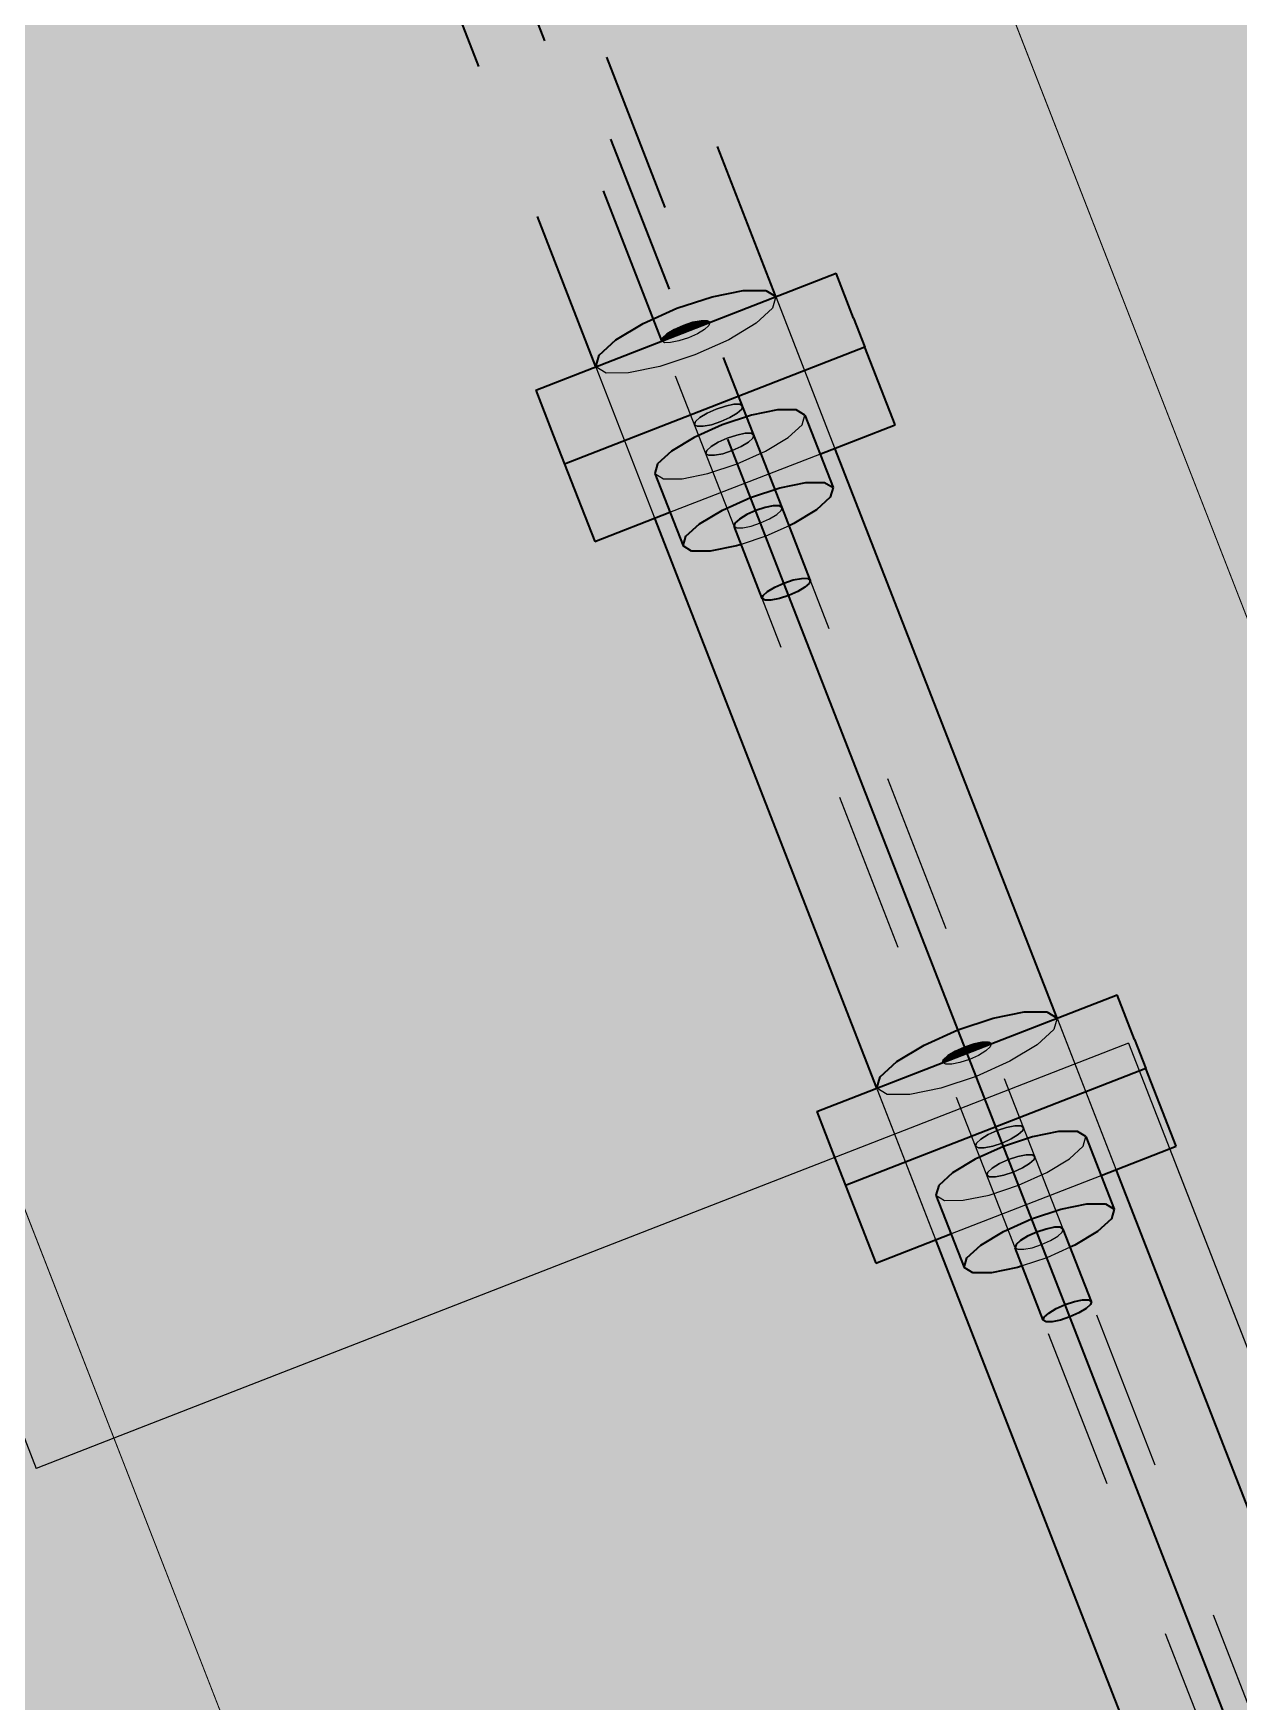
# Model space of a CAD drawing. Header units: metres. Extents: x 2688466 to 2688595, y 1221626 to 1221756.
# Drawn here: x 2688508.013 to 2688508.761, y 1221712.279 to 1221713.315 of the extents above; entities that cross this region are included whole.
import ezdxf

# ---------------------------------------------------------------- set-up
doc = ezdxf.new("R2010")
doc.units = ezdxf.units.M
doc.linetypes.add('AUSGEZOGEN', pattern=[0])
doc.linetypes.add('VERDECKT2_S2', pattern=[0.15, 0.1, -0.05])
for name, color, linetype, lineweight in [('Beton Ansicht', 7, 'AUSGEZOGEN', 35), ('Schnittbeschriftung', 7, 'AUSGEZOGEN', 50), ('Standard', 7, 'AUSGEZOGEN', 13)]:
    doc.layers.add(name, color=color, linetype=linetype, lineweight=lineweight)
pattern_1 = [(201.28, (2688527.21626, 1221729.27115), (-0.413869, -0.941926), [0.7275, -0.7275]), (291.28, (2688527.21626, 1221729.27115), (0.941926, -0.413869), [0.7275, -0.7275])]

msp = doc.modelspace()

# ---------------------------------------------------------------- hatches: boundary and pattern name
at = {"layer": 'Beton Ansicht', "linetype": 'AUSGEZOGEN', "lineweight": 13, "true_color": 0xffff1c, "transparency": 33554687}
for points in [[(2688508.5219, 1221713.1383), (2688508.5111, 1221713.1662), (2688508.3247, 1221713.0936), (2688508.3355, 1221713.0657)], [(2688508.3355, 1221713.0657), (2688508.3426, 1221713.0477), (2688508.5289, 1221713.1203), (2688508.5219, 1221713.1383)], [(2688508.3426, 1221713.0477), (2688508.3613, 1221712.9995), (2688508.4079, 1221713.0177), (2688508.3985, 1221713.0418), (2688508.4003, 1221713.0478), (2688508.4089, 1221713.0556), (2688508.423, 1221713.0641), (2688508.4404, 1221713.072), (2688508.4586, 1221713.078), (2688508.4748, 1221713.0813), (2688508.4864, 1221713.0813), (2688508.4917, 1221713.0781), (2688508.5011, 1221713.0539), (2688508.5477, 1221713.0721), (2688508.5289, 1221713.1203)]]:
    msp.add_hatch(color=2, dxfattribs=at).paths.add_polyline_path(points)
at = {"layer": 'Beton Ansicht', "linetype": 'AUSGEZOGEN', "lineweight": 13, "transparency": 33554687}
for points in [[(2688508.4108, 1221713.1312), (2688508.4063, 1221713.1285), (2688508.4073, 1221713.1258), (2688508.4122, 1221713.1277)], [(2688508.4164, 1221713.1337), (2688508.4108, 1221713.1312), (2688508.4122, 1221713.1277), (2688508.4179, 1221713.1299)], [(2688508.4222, 1221713.1357), (2688508.4164, 1221713.1337), (2688508.4179, 1221713.1299), (2688508.4236, 1221713.1321)], [(2688508.4274, 1221713.1367), (2688508.4222, 1221713.1357), (2688508.4236, 1221713.1321), (2688508.4284, 1221713.134)], [(2688508.4311, 1221713.1367), (2688508.4274, 1221713.1367), (2688508.4284, 1221713.134), (2688508.4317, 1221713.1353)], [(2688508.4328, 1221713.1357), (2688508.4311, 1221713.1367), (2688508.4317, 1221713.1353)], [(2688508.4035, 1221713.126), (2688508.403, 1221713.1241), (2688508.4041, 1221713.1245)], [(2688508.4063, 1221713.1285), (2688508.4035, 1221713.126), (2688508.4041, 1221713.1245), (2688508.4073, 1221713.1258)], [(2688508.4762, 1221713.033), (2688508.4923, 1221713.0363), (2688508.4748, 1221713.0813), (2688508.4586, 1221713.078)], [(2688508.4923, 1221713.0363), (2688508.5039, 1221713.0363), (2688508.4864, 1221713.0813), (2688508.4748, 1221713.0813)], [(2688508.5039, 1221713.0363), (2688508.5093, 1221713.0331), (2688508.4917, 1221713.0781), (2688508.4864, 1221713.0813)], [(2688508.4405, 1221713.0191), (2688508.458, 1221713.027), (2688508.4404, 1221713.072), (2688508.423, 1221713.0641)], [(2688508.458, 1221713.027), (2688508.4762, 1221713.033), (2688508.4586, 1221713.078), (2688508.4404, 1221713.072)], [(2688508.4264, 1221713.0106), (2688508.4405, 1221713.0191), (2688508.423, 1221713.0641), (2688508.4089, 1221713.0556)], [(2688508.4161, 1221712.9968), (2688508.4178, 1221713.0028), (2688508.4003, 1221713.0478), (2688508.3985, 1221713.0418)], [(2688508.4178, 1221713.0028), (2688508.4264, 1221713.0106), (2688508.4089, 1221713.0556), (2688508.4003, 1221713.0478)], [(2688508.4848, 1221713.0107), (2688508.4989, 1221713.0192), (2688508.5075, 1221713.0271), (2688508.5093, 1221713.0331), (2688508.5039, 1221713.0363), (2688508.4923, 1221713.0363), (2688508.4762, 1221713.033), (2688508.458, 1221713.027), (2688508.4405, 1221713.0191), (2688508.4264, 1221713.0106), (2688508.4178, 1221713.0028), (2688508.4161, 1221712.9968), (2688508.4214, 1221712.9935), (2688508.433, 1221712.9936), (2688508.4492, 1221712.9968), (2688508.4522, 1221712.9978), (2688508.4478, 1221713.0091), (2688508.4483, 1221713.011), (2688508.4511, 1221713.0135), (2688508.4556, 1221713.0163), (2688508.4612, 1221713.0188), (2688508.467, 1221713.0207), (2688508.4721, 1221713.0217), (2688508.4759, 1221713.0218), (2688508.4776, 1221713.0207), (2688508.482, 1221713.0094)], [(2688508.4686, 1221712.9685), (2688508.4731, 1221712.9713), (2688508.4556, 1221713.0163), (2688508.4511, 1221713.0135)], [(2688508.4731, 1221712.9713), (2688508.4787, 1221712.9738), (2688508.4612, 1221713.0188), (2688508.4556, 1221713.0163)], [(2688508.4787, 1221712.9738), (2688508.4845, 1221712.9757), (2688508.467, 1221713.0207), (2688508.4612, 1221713.0188)], [(2688508.4845, 1221712.9757), (2688508.4897, 1221712.9767), (2688508.4721, 1221713.0217), (2688508.467, 1221713.0207)], [(2688508.4897, 1221712.9767), (2688508.4934, 1221712.9768), (2688508.4759, 1221713.0218), (2688508.4721, 1221713.0217)], [(2688508.4934, 1221712.9768), (2688508.4951, 1221712.9757), (2688508.4776, 1221713.0207), (2688508.4759, 1221713.0218)], [(2688508.4653, 1221712.9641), (2688508.4658, 1221712.966), (2688508.4483, 1221713.011), (2688508.4478, 1221713.0091)], [(2688508.4658, 1221712.966), (2688508.4686, 1221712.9685), (2688508.4511, 1221713.0135), (2688508.4483, 1221713.011)], [(2688508.4918, 1221712.9713), (2688508.4945, 1221712.9738), (2688508.4951, 1221712.9757), (2688508.4934, 1221712.9768), (2688508.4897, 1221712.9767), (2688508.4845, 1221712.9757), (2688508.4787, 1221712.9738), (2688508.4731, 1221712.9713), (2688508.4686, 1221712.9685), (2688508.4658, 1221712.966), (2688508.4653, 1221712.9641), (2688508.467, 1221712.9631), (2688508.4707, 1221712.9631), (2688508.4759, 1221712.9641), (2688508.4817, 1221712.9661), (2688508.4873, 1221712.9686)], [(2688508.5909, 1221712.6857), (2688508.5853, 1221712.6832), (2688508.5866, 1221712.6797), (2688508.5924, 1221712.6819)], [(2688508.5967, 1221712.6877), (2688508.5909, 1221712.6857), (2688508.5924, 1221712.6819), (2688508.5981, 1221712.6841)], [(2688508.6018, 1221712.6887), (2688508.5967, 1221712.6877), (2688508.5981, 1221712.6841), (2688508.6029, 1221712.686)], [(2688508.6056, 1221712.6887), (2688508.6018, 1221712.6887), (2688508.6029, 1221712.686), (2688508.6061, 1221712.6873)], [(2688508.6073, 1221712.6877), (2688508.6056, 1221712.6887), (2688508.6061, 1221712.6873)], [(2688508.578, 1221712.678), (2688508.5774, 1221712.6761), (2688508.5786, 1221712.6765)], [(2688508.5807, 1221712.6805), (2688508.578, 1221712.678), (2688508.5786, 1221712.6765), (2688508.5818, 1221712.6778)], [(2688508.5853, 1221712.6832), (2688508.5807, 1221712.6805), (2688508.5818, 1221712.6778), (2688508.5866, 1221712.6797)], [(2688508.6506, 1221712.585), (2688508.6668, 1221712.5883), (2688508.6492, 1221712.6333), (2688508.6331, 1221712.63)], [(2688508.6668, 1221712.5883), (2688508.6784, 1221712.5883), (2688508.6609, 1221712.6333), (2688508.6492, 1221712.6333)], [(2688508.6784, 1221712.5883), (2688508.6837, 1221712.5851), (2688508.6662, 1221712.6301), (2688508.6609, 1221712.6333)], [(2688508.615, 1221712.5711), (2688508.6324, 1221712.579), (2688508.6149, 1221712.624), (2688508.5974, 1221712.6161)], [(2688508.6324, 1221712.579), (2688508.6506, 1221712.585), (2688508.6331, 1221712.63), (2688508.6149, 1221712.624)], [(2688508.6009, 1221712.5626), (2688508.615, 1221712.5711), (2688508.5974, 1221712.6161), (2688508.5833, 1221712.6076)], [(2688508.5923, 1221712.5548), (2688508.6009, 1221712.5626), (2688508.5833, 1221712.6076), (2688508.5748, 1221712.5998)], [(2688508.5905, 1221712.5488), (2688508.5923, 1221712.5548), (2688508.5748, 1221712.5998), (2688508.573, 1221712.5938)], [(2688508.6593, 1221712.5627), (2688508.6734, 1221712.5712), (2688508.682, 1221712.5791), (2688508.6837, 1221712.5851), (2688508.6784, 1221712.5883), (2688508.6668, 1221712.5883), (2688508.6506, 1221712.585), (2688508.6324, 1221712.579), (2688508.615, 1221712.5711), (2688508.6009, 1221712.5626), (2688508.5923, 1221712.5548), (2688508.5905, 1221712.5488), (2688508.5959, 1221712.5455), (2688508.6075, 1221712.5456), (2688508.6236, 1221712.5488), (2688508.6266, 1221712.5498), (2688508.6222, 1221712.5611), (2688508.6228, 1221712.563), (2688508.6255, 1221712.5655), (2688508.63, 1221712.5683), (2688508.6356, 1221712.5708), (2688508.6414, 1221712.5727), (2688508.6466, 1221712.5738), (2688508.6503, 1221712.5738), (2688508.652, 1221712.5727), (2688508.6564, 1221712.5614)], [(2688508.6532, 1221712.5258), (2688508.659, 1221712.5277), (2688508.6414, 1221712.5727), (2688508.6356, 1221712.5708)], [(2688508.659, 1221712.5277), (2688508.6641, 1221712.5288), (2688508.6466, 1221712.5738), (2688508.6414, 1221712.5727)], [(2688508.6641, 1221712.5288), (2688508.6679, 1221712.5288), (2688508.6503, 1221712.5738), (2688508.6466, 1221712.5738)], [(2688508.6679, 1221712.5288), (2688508.6696, 1221712.5277), (2688508.652, 1221712.5727), (2688508.6503, 1221712.5738)], [(2688508.6397, 1221712.5161), (2688508.6403, 1221712.518), (2688508.6228, 1221712.563), (2688508.6222, 1221712.5611)], [(2688508.6403, 1221712.518), (2688508.6431, 1221712.5205), (2688508.6255, 1221712.5655), (2688508.6228, 1221712.563)], [(2688508.6431, 1221712.5205), (2688508.6476, 1221712.5233), (2688508.63, 1221712.5683), (2688508.6255, 1221712.5655)], [(2688508.6476, 1221712.5233), (2688508.6532, 1221712.5258), (2688508.6356, 1221712.5708), (2688508.63, 1221712.5683)], [(2688508.6663, 1221712.5233), (2688508.669, 1221712.5258), (2688508.6696, 1221712.5277), (2688508.6679, 1221712.5288), (2688508.6641, 1221712.5288), (2688508.659, 1221712.5277), (2688508.6532, 1221712.5258), (2688508.6476, 1221712.5233), (2688508.6431, 1221712.5205), (2688508.6403, 1221712.518), (2688508.6397, 1221712.5161), (2688508.6415, 1221712.5151), (2688508.6452, 1221712.5151), (2688508.6503, 1221712.5161), (2688508.6562, 1221712.5181), (2688508.6618, 1221712.5206)]]:
    msp.add_hatch(color=5, dxfattribs=at).paths.add_polyline_path(points)
at = {"layer": 'Beton Ansicht', "linetype": 'AUSGEZOGEN', "lineweight": 13, "true_color": 0x00f5f5, "transparency": 33554687}
for points in [[(2688508.6964, 1221712.6903), (2688508.6855, 1221712.7182), (2688508.4992, 1221712.6456), (2688508.51, 1221712.6178)], [(2688508.51, 1221712.6178), (2688508.517, 1221712.5998), (2688508.7034, 1221712.6723), (2688508.6964, 1221712.6903)], [(2688508.517, 1221712.5998), (2688508.5358, 1221712.5515), (2688508.5824, 1221712.5697), (2688508.573, 1221712.5938), (2688508.5748, 1221712.5998), (2688508.5833, 1221712.6076), (2688508.5974, 1221712.6161), (2688508.6149, 1221712.624), (2688508.6331, 1221712.63), (2688508.6492, 1221712.6333), (2688508.6609, 1221712.6333), (2688508.6662, 1221712.6301), (2688508.6756, 1221712.606), (2688508.7222, 1221712.6241), (2688508.7034, 1221712.6723)]]:
    msp.add_hatch(color=4, dxfattribs=at).paths.add_polyline_path(points)
at = {"layer": 'Standard', "linetype": 'AUSGEZOGEN', "lineweight": 13, "transparency": 33554559}
h = msp.add_hatch(color=7, dxfattribs=at)
h.set_gradient(color1=(140, 255, 140), color2=(140, 255, 140), one_color=1)
h.paths.add_polyline_path([(2688510.1008, 1221713.7961), (2688509.5044, 1221713.5639), (2688508.5077, 1221713.6159), (2688509.0473, 1221712.2303), (2688510.3611, 1221712.7419), (2688510.6266, 1221713.9525), (2688510.1172, 1221713.7541)], flags=0)
h = msp.add_hatch(color=7, dxfattribs=at)
h.set_gradient(color1=(140, 255, 140), color2=(140, 255, 140), one_color=1)
h.paths.add_polyline_path([(2688507.7199, 1221713.3233), (2688508.2643, 1221711.9254), (2688509.0473, 1221712.2303), (2688508.5127, 1221713.603), (2688508.4469, 1221713.6064)], flags=0)
at = {"layer": 'Standard', "linetype": 'AUSGEZOGEN', "lineweight": 25, "transparency": 33554687}
h = msp.add_hatch(dxfattribs=at)
h.set_pattern_fill('MUSTER', scale=0.7275, angle=201.28, style=0, pattern_type=2)
h.set_pattern_definition(pattern_1)
h.paths.add_polyline_path([(2688507.7199, 1221713.3233), (2688508.2643, 1221711.9254), (2688509.0473, 1221712.2303), (2688508.5127, 1221713.603), (2688508.4469, 1221713.6064)], flags=0)
h = msp.add_hatch(dxfattribs=at)
h.set_pattern_fill('MUSTER', scale=0.7275, angle=201.28, style=0, pattern_type=2)
h.set_pattern_definition(pattern_1)
h.paths.add_polyline_path([(2688496.6224, 1221708.9726), (2688496.8051, 1221708.5036), (2688501.5164, 1221710.3382), (2688502.4685, 1221709.6683), (2688508.2642, 1221711.9256), (2688507.7296, 1221713.2983), (2688497.1177, 1221709.1655)], flags=0)
at = {"layer": 'Standard', "linetype": 'AUSGEZOGEN', "lineweight": 13, "transparency": 33554559}
h = msp.add_hatch(color=7, dxfattribs=at)
h.set_gradient(color1=(140, 255, 140), color2=(140, 255, 140), one_color=1)
h.paths.add_polyline_path([(2688501.5163, 1221710.3383), (2688502.4685, 1221709.6683), (2688508.2643, 1221711.9254), (2688507.9124, 1221712.8291)], flags=0)

# ---------------------------------------------------------------- linework, layer by layer
at = {"layer": 'Beton Ansicht', "linetype": 'VERDECKT2_S2', "lineweight": 35, "transparency": 33554687}
for p, q in [((2688508.4738, 1221713.1517), (2688504.9684, 1221722.1524)), ((2688508.4802, 1221712.9699), (2688504.9069, 1221722.1451)), ((2688508.4776, 1221713.0207), (2688504.9274, 1221722.1364)), ((2688508.403, 1221713.1241), (2688504.8976, 1221722.1248)), ((2688508.362, 1221713.1081), (2688504.8566, 1221722.1089)), ((2688508.362, 1221713.1081), (2688505.7321, 1221719.8607)), ((2688508.362, 1221713.1081), (2688505.9066, 1221719.4127))]:
    msp.add_line(p, q, dxfattribs=at)
at = {"layer": 'Beton Ansicht', "linetype": 'AUSGEZOGEN', "lineweight": 35, "transparency": 33554687}
for p, q in [((2688508.3247, 1221713.0936), (2688508.5111, 1221713.1662)), ((2688508.5219, 1221713.1383), (2688508.5111, 1221713.1662)), ((2688508.4123, 1221713.1444), (2688508.4341, 1221713.1516)), ((2688508.4341, 1221713.1516), (2688508.4534, 1221713.1555)), ((2688508.4534, 1221713.1555), (2688508.4674, 1221713.1555)), ((2688508.4674, 1221713.1555), (2688508.4738, 1221713.1517)), ((2688508.3913, 1221713.1349), (2688508.4123, 1221713.1444)), ((2688508.3744, 1221713.1247), (2688508.3913, 1221713.1349)), ((2688508.4063, 1221713.1285), (2688508.4108, 1221713.1312)), ((2688508.4108, 1221713.1312), (2688508.4164, 1221713.1337)), ((2688508.4164, 1221713.1337), (2688508.4222, 1221713.1357)), ((2688508.4222, 1221713.1357), (2688508.4274, 1221713.1367)), ((2688508.4274, 1221713.1367), (2688508.4311, 1221713.1367)), ((2688508.4311, 1221713.1367), (2688508.4328, 1221713.1357)), ((2688508.5219, 1221713.1383), (2688508.5289, 1221713.1203)), ((2688508.5289, 1221713.1203), (2688508.3426, 1221713.0477)), ((2688508.3641, 1221713.1153), (2688508.3744, 1221713.1247)), ((2688508.403, 1221713.1241), (2688508.4035, 1221713.126)), ((2688508.4035, 1221713.126), (2688508.4063, 1221713.1285)), ((2688508.5477, 1221713.0721), (2688508.5289, 1221713.1203)), ((2688508.362, 1221713.1081), (2688508.3641, 1221713.1153)), ((2688508.3247, 1221713.0936), (2688508.3355, 1221713.0657)), ((2688508.4748, 1221713.0813), (2688508.4586, 1221713.078)), ((2688508.4864, 1221713.0813), (2688508.4748, 1221713.0813)), ((2688508.4917, 1221713.0781), (2688508.4864, 1221713.0813)), ((2688508.4404, 1221713.072), (2688508.423, 1221713.0641)), ((2688508.4586, 1221713.078), (2688508.4404, 1221713.072)), ((2688508.4917, 1221713.0781), (2688508.5093, 1221713.0331)), ((2688508.5011, 1221713.0539), (2688508.5477, 1221713.0721)), ((2688508.3355, 1221713.0657), (2688508.3426, 1221713.0477)), ((2688508.423, 1221713.0641), (2688508.4089, 1221713.0556)), ((2688508.3426, 1221713.0477), (2688508.3613, 1221712.9995)), ((2688508.4003, 1221713.0478), (2688508.3985, 1221713.0418)), ((2688508.4089, 1221713.0556), (2688508.4003, 1221713.0478)), ((2688508.6483, 1221712.7037), (2688508.5104, 1221713.0576)), ((2688508.3985, 1221713.0418), (2688508.4161, 1221712.9968)), ((2688508.4405, 1221713.0191), (2688508.458, 1221713.027)), ((2688508.458, 1221713.027), (2688508.4762, 1221713.033)), ((2688508.4762, 1221713.033), (2688508.4923, 1221713.0363)), ((2688508.4923, 1221713.0363), (2688508.5039, 1221713.0363)), ((2688508.5075, 1221713.0271), (2688508.4989, 1221713.0192)), ((2688508.5039, 1221713.0363), (2688508.5093, 1221713.0331)), ((2688508.5093, 1221713.0331), (2688508.5075, 1221713.0271)), ((2688508.3613, 1221712.9995), (2688508.4079, 1221713.0177)), ((2688508.4264, 1221713.0106), (2688508.4405, 1221713.0191)), ((2688508.4556, 1221713.0163), (2688508.4511, 1221713.0135)), ((2688508.4612, 1221713.0188), (2688508.4556, 1221713.0163)), ((2688508.467, 1221713.0207), (2688508.4612, 1221713.0188)), ((2688508.4721, 1221713.0217), (2688508.467, 1221713.0207)), ((2688508.4759, 1221713.0218), (2688508.4721, 1221713.0217)), ((2688508.4776, 1221713.0207), (2688508.4759, 1221713.0218)), ((2688508.4951, 1221712.9757), (2688508.4776, 1221713.0207)), ((2688508.4989, 1221713.0192), (2688508.4848, 1221713.0107)), ((2688508.5364, 1221712.6601), (2688508.3986, 1221713.014)), ((2688508.5364, 1221712.6601), (2688508.3986, 1221713.014)), ((2688508.4178, 1221713.0028), (2688508.4264, 1221713.0106)), ((2688508.4483, 1221713.011), (2688508.4478, 1221713.0091)), ((2688508.4653, 1221712.9641), (2688508.4478, 1221713.0091)), ((2688508.4511, 1221713.0135), (2688508.4483, 1221713.011)), ((2688508.4848, 1221713.0107), (2688508.482, 1221713.0094)), ((2688508.4161, 1221712.9968), (2688508.4178, 1221713.0028)), ((2688508.4214, 1221712.9935), (2688508.4161, 1221712.9968)), ((2688508.4492, 1221712.9968), (2688508.433, 1221712.9936)), ((2688508.4522, 1221712.9978), (2688508.4492, 1221712.9968)), ((2688508.433, 1221712.9936), (2688508.4214, 1221712.9935)), ((2688508.4787, 1221712.9738), (2688508.4845, 1221712.9757)), ((2688508.4845, 1221712.9757), (2688508.4897, 1221712.9767)), ((2688508.4897, 1221712.9767), (2688508.4934, 1221712.9768)), ((2688508.4934, 1221712.9768), (2688508.4951, 1221712.9757)), ((2688508.4951, 1221712.9757), (2688508.4945, 1221712.9738)), ((2688508.4653, 1221712.9641), (2688508.4658, 1221712.966)), ((2688508.4658, 1221712.966), (2688508.4686, 1221712.9685)), ((2688508.4686, 1221712.9685), (2688508.4731, 1221712.9713)), ((2688508.4731, 1221712.9713), (2688508.4787, 1221712.9738)), ((2688508.4817, 1221712.9661), (2688508.4759, 1221712.9641)), ((2688508.6555, 1221712.5199), (2688508.4802, 1221712.9699)), ((2688508.4873, 1221712.9686), (2688508.4817, 1221712.9661)), ((2688508.4918, 1221712.9713), (2688508.4873, 1221712.9686)), ((2688508.4945, 1221712.9738), (2688508.4918, 1221712.9713)), ((2688508.467, 1221712.9631), (2688508.4653, 1221712.9641)), ((2688508.4707, 1221712.9631), (2688508.467, 1221712.9631)), ((2688508.4759, 1221712.9641), (2688508.4707, 1221712.9631)), ((2688508.4992, 1221712.6456), (2688508.6855, 1221712.7182)), ((2688508.6964, 1221712.6903), (2688508.6855, 1221712.7182)), ((2688508.6085, 1221712.7036), (2688508.6279, 1221712.7075)), ((2688508.6279, 1221712.7075), (2688508.6419, 1221712.7075)), ((2688508.6419, 1221712.7075), (2688508.6483, 1221712.7037)), ((2688508.5658, 1221712.6869), (2688508.5867, 1221712.6964)), ((2688508.5867, 1221712.6964), (2688508.6085, 1221712.7036)), ((2688508.5488, 1221712.6767), (2688508.5658, 1221712.6869)), ((2688508.5853, 1221712.6832), (2688508.5909, 1221712.6857)), ((2688508.5909, 1221712.6857), (2688508.5967, 1221712.6877)), ((2688508.5967, 1221712.6877), (2688508.6018, 1221712.6887)), ((2688508.6018, 1221712.6887), (2688508.6056, 1221712.6887)), ((2688508.6056, 1221712.6887), (2688508.6073, 1221712.6877)), ((2688508.6964, 1221712.6903), (2688508.7034, 1221712.6723)), ((2688508.5385, 1221712.6673), (2688508.5488, 1221712.6767)), ((2688508.5774, 1221712.6761), (2688508.578, 1221712.678)), ((2688508.578, 1221712.678), (2688508.5807, 1221712.6805)), ((2688508.5807, 1221712.6805), (2688508.5853, 1221712.6832)), ((2688508.7034, 1221712.6723), (2688508.517, 1221712.5998)), ((2688508.5364, 1221712.6601), (2688508.5385, 1221712.6673)), ((2688508.7222, 1221712.6241), (2688508.7034, 1221712.6723)), ((2688508.4992, 1221712.6456), (2688508.51, 1221712.6178)), ((2688508.6492, 1221712.6333), (2688508.6331, 1221712.63)), ((2688508.6609, 1221712.6333), (2688508.6492, 1221712.6333)), ((2688508.6662, 1221712.6301), (2688508.6609, 1221712.6333)), ((2688508.6149, 1221712.624), (2688508.5974, 1221712.6161)), ((2688508.6331, 1221712.63), (2688508.6149, 1221712.624)), ((2688508.6662, 1221712.6301), (2688508.6837, 1221712.5851)), ((2688508.6756, 1221712.606), (2688508.7222, 1221712.6241)), ((2688508.51, 1221712.6178), (2688508.517, 1221712.5998)), ((2688508.5974, 1221712.6161), (2688508.5833, 1221712.6076)), ((2688508.5833, 1221712.6076), (2688508.5748, 1221712.5998)), ((2688508.8227, 1221712.2557), (2688508.6849, 1221712.6096)), ((2688508.517, 1221712.5998), (2688508.5358, 1221712.5515)), ((2688508.5748, 1221712.5998), (2688508.573, 1221712.5938)), ((2688508.573, 1221712.5938), (2688508.5905, 1221712.5488)), ((2688508.6324, 1221712.579), (2688508.6506, 1221712.585)), ((2688508.6506, 1221712.585), (2688508.6668, 1221712.5883)), ((2688508.6668, 1221712.5883), (2688508.6784, 1221712.5883)), ((2688508.6784, 1221712.5883), (2688508.6837, 1221712.5851)), ((2688508.6837, 1221712.5851), (2688508.682, 1221712.5791)), ((2688508.6009, 1221712.5626), (2688508.615, 1221712.5711)), ((2688508.615, 1221712.5711), (2688508.6324, 1221712.579)), ((2688508.6414, 1221712.5727), (2688508.6356, 1221712.5708)), ((2688508.6466, 1221712.5738), (2688508.6414, 1221712.5727)), ((2688508.6503, 1221712.5738), (2688508.6466, 1221712.5738)), ((2688508.652, 1221712.5727), (2688508.6503, 1221712.5738)), ((2688508.6696, 1221712.5277), (2688508.652, 1221712.5727)), ((2688508.6734, 1221712.5712), (2688508.6593, 1221712.5627)), ((2688508.682, 1221712.5791), (2688508.6734, 1221712.5712)), ((2688508.5358, 1221712.5515), (2688508.5824, 1221712.5697)), ((2688508.7109, 1221712.2121), (2688508.5731, 1221712.566)), ((2688508.5923, 1221712.5548), (2688508.6009, 1221712.5626)), ((2688508.6228, 1221712.563), (2688508.6222, 1221712.5611)), ((2688508.6397, 1221712.5161), (2688508.6222, 1221712.5611)), ((2688508.6255, 1221712.5655), (2688508.6228, 1221712.563)), ((2688508.63, 1221712.5683), (2688508.6255, 1221712.5655)), ((2688508.6356, 1221712.5708), (2688508.63, 1221712.5683)), ((2688508.6593, 1221712.5627), (2688508.6564, 1221712.5614)), ((2688508.5905, 1221712.5488), (2688508.5923, 1221712.5548)), ((2688508.5959, 1221712.5455), (2688508.5905, 1221712.5488)), ((2688508.6075, 1221712.5456), (2688508.5959, 1221712.5455)), ((2688508.6236, 1221712.5488), (2688508.6075, 1221712.5456)), ((2688508.6266, 1221712.5498), (2688508.6236, 1221712.5488)), ((2688508.6403, 1221712.518), (2688508.6431, 1221712.5205)), ((2688508.6431, 1221712.5205), (2688508.6476, 1221712.5233)), ((2688508.6476, 1221712.5233), (2688508.6532, 1221712.5258)), ((2688508.6532, 1221712.5258), (2688508.659, 1221712.5277)), ((2688508.8299, 1221712.0719), (2688508.6547, 1221712.5219)), ((2688508.6618, 1221712.5206), (2688508.6562, 1221712.5181)), ((2688508.659, 1221712.5277), (2688508.6641, 1221712.5288)), ((2688508.6663, 1221712.5233), (2688508.6618, 1221712.5206)), ((2688508.6641, 1221712.5288), (2688508.6679, 1221712.5288)), ((2688508.669, 1221712.5258), (2688508.6663, 1221712.5233)), ((2688508.6679, 1221712.5288), (2688508.6696, 1221712.5277)), ((2688508.6696, 1221712.5277), (2688508.669, 1221712.5258)), ((2688508.6397, 1221712.5161), (2688508.6403, 1221712.518)), ((2688508.6415, 1221712.5151), (2688508.6397, 1221712.5161)), ((2688508.6452, 1221712.5151), (2688508.6415, 1221712.5151)), ((2688508.6503, 1221712.5161), (2688508.6452, 1221712.5151)), ((2688508.6562, 1221712.5181), (2688508.6503, 1221712.5161))]:
    msp.add_line(p, q, dxfattribs=at)
at = {"layer": 'Beton Ansicht', "linetype": 'VERDECKT2_S2', "lineweight": 25, "transparency": 33554687}
for p, q in [((2688508.4738, 1221713.1517), (2688508.4717, 1221713.1445)), ((2688508.5104, 1221713.0576), (2688508.4738, 1221713.1517)), ((2688508.4717, 1221713.1445), (2688508.4614, 1221713.1351)), ((2688508.4295, 1221713.1313), (2688508.425, 1221713.1285)), ((2688508.4322, 1221713.1338), (2688508.4295, 1221713.1313)), ((2688508.4328, 1221713.1357), (2688508.4322, 1221713.1338)), ((2688508.4614, 1221713.1351), (2688508.4445, 1221713.1249)), ((2688508.4047, 1221713.123), (2688508.403, 1221713.1241)), ((2688508.4478, 1221713.0091), (2688508.403, 1221713.1241)), ((2688508.4084, 1221713.1231), (2688508.4047, 1221713.123)), ((2688508.4136, 1221713.1241), (2688508.4084, 1221713.1231)), ((2688508.4194, 1221713.126), (2688508.4136, 1221713.1241)), ((2688508.425, 1221713.1285), (2688508.4194, 1221713.126)), ((2688508.4445, 1221713.1249), (2688508.4235, 1221713.1154)), ((2688508.4235, 1221713.1154), (2688508.4017, 1221713.1082)), ((2688508.3684, 1221713.1042), (2688508.362, 1221713.1081)), ((2688508.3986, 1221713.014), (2688508.362, 1221713.1081)), ((2688508.3823, 1221713.1043), (2688508.3684, 1221713.1042)), ((2688508.4017, 1221713.1082), (2688508.3823, 1221713.1043)), ((2688508.431, 1221713.0793), (2688508.4265, 1221713.0765)), ((2688508.4265, 1221713.0765), (2688508.431, 1221713.0793)), ((2688508.4366, 1221713.0818), (2688508.431, 1221713.0793)), ((2688508.431, 1221713.0793), (2688508.4366, 1221713.0818)), ((2688508.4424, 1221713.0837), (2688508.4366, 1221713.0818)), ((2688508.4366, 1221713.0818), (2688508.4424, 1221713.0837)), ((2688508.4476, 1221713.0848), (2688508.4424, 1221713.0837)), ((2688508.4424, 1221713.0837), (2688508.4476, 1221713.0848)), ((2688508.4452, 1221713.0766), (2688508.4497, 1221713.0793)), ((2688508.4497, 1221713.0793), (2688508.4452, 1221713.0766)), ((2688508.4513, 1221713.0848), (2688508.4476, 1221713.0848)), ((2688508.4476, 1221713.0848), (2688508.4513, 1221713.0848)), ((2688508.4497, 1221713.0793), (2688508.4525, 1221713.0818)), ((2688508.4525, 1221713.0818), (2688508.4497, 1221713.0793)), ((2688508.453, 1221713.0837), (2688508.4513, 1221713.0848)), ((2688508.4513, 1221713.0848), (2688508.453, 1221713.0837)), ((2688508.4525, 1221713.0818), (2688508.453, 1221713.0837)), ((2688508.453, 1221713.0837), (2688508.4525, 1221713.0818)), ((2688508.4238, 1221713.074), (2688508.4232, 1221713.0721)), ((2688508.4232, 1221713.0721), (2688508.4238, 1221713.074)), ((2688508.4232, 1221713.0721), (2688508.4249, 1221713.0711)), ((2688508.4249, 1221713.0711), (2688508.4232, 1221713.0721)), ((2688508.4265, 1221713.0765), (2688508.4238, 1221713.074)), ((2688508.4238, 1221713.074), (2688508.4265, 1221713.0765)), ((2688508.4249, 1221713.0711), (2688508.4286, 1221713.0711)), ((2688508.4286, 1221713.0711), (2688508.4249, 1221713.0711)), ((2688508.4286, 1221713.0711), (2688508.4338, 1221713.0721)), ((2688508.4338, 1221713.0721), (2688508.4286, 1221713.0711)), ((2688508.4338, 1221713.0721), (2688508.4396, 1221713.0741)), ((2688508.4396, 1221713.0741), (2688508.4338, 1221713.0721)), ((2688508.4396, 1221713.0741), (2688508.4452, 1221713.0766)), ((2688508.4452, 1221713.0766), (2688508.4396, 1221713.0741)), ((2688508.4814, 1221713.0642), (2688508.49, 1221713.0721)), ((2688508.49, 1221713.0721), (2688508.4917, 1221713.0781)), ((2688508.4308, 1221713.056), (2688508.4335, 1221713.0585)), ((2688508.4335, 1221713.0585), (2688508.4308, 1221713.056)), ((2688508.4335, 1221713.0585), (2688508.438, 1221713.0613)), ((2688508.438, 1221713.0613), (2688508.4335, 1221713.0585)), ((2688508.438, 1221713.0613), (2688508.4436, 1221713.0638)), ((2688508.4436, 1221713.0638), (2688508.438, 1221713.0613)), ((2688508.4436, 1221713.0638), (2688508.4495, 1221713.0657)), ((2688508.4495, 1221713.0657), (2688508.4436, 1221713.0638)), ((2688508.4522, 1221713.0586), (2688508.4466, 1221713.0561)), ((2688508.4466, 1221713.0561), (2688508.4522, 1221713.0586)), ((2688508.4495, 1221713.0657), (2688508.4546, 1221713.0668)), ((2688508.4546, 1221713.0668), (2688508.4495, 1221713.0657)), ((2688508.4567, 1221713.0613), (2688508.4522, 1221713.0586)), ((2688508.4522, 1221713.0586), (2688508.4567, 1221713.0613)), ((2688508.4546, 1221713.0668), (2688508.4583, 1221713.0668)), ((2688508.4583, 1221713.0668), (2688508.4546, 1221713.0668)), ((2688508.4595, 1221713.0638), (2688508.4567, 1221713.0613)), ((2688508.4567, 1221713.0613), (2688508.4595, 1221713.0638)), ((2688508.4583, 1221713.0668), (2688508.46, 1221713.0657)), ((2688508.46, 1221713.0657), (2688508.4583, 1221713.0668)), ((2688508.46, 1221713.0657), (2688508.4595, 1221713.0638)), ((2688508.4595, 1221713.0638), (2688508.46, 1221713.0657)), ((2688508.4673, 1221713.0557), (2688508.4814, 1221713.0642)), ((2688508.4079, 1221713.0177), (2688508.5011, 1221713.0539)), ((2688508.4302, 1221713.0541), (2688508.4308, 1221713.056)), ((2688508.4308, 1221713.056), (2688508.4302, 1221713.0541)), ((2688508.4319, 1221713.0531), (2688508.4302, 1221713.0541)), ((2688508.4302, 1221713.0541), (2688508.4319, 1221713.0531)), ((2688508.4316, 1221713.0418), (2688508.4498, 1221713.0479)), ((2688508.4357, 1221713.0531), (2688508.4319, 1221713.0531)), ((2688508.4319, 1221713.0531), (2688508.4357, 1221713.0531)), ((2688508.4408, 1221713.0541), (2688508.4357, 1221713.0531)), ((2688508.4357, 1221713.0531), (2688508.4408, 1221713.0541)), ((2688508.4466, 1221713.0561), (2688508.4408, 1221713.0541)), ((2688508.4408, 1221713.0541), (2688508.4466, 1221713.0561)), ((2688508.4498, 1221713.0479), (2688508.4673, 1221713.0557)), ((2688508.3985, 1221713.0418), (2688508.4039, 1221713.0385)), ((2688508.4039, 1221713.0385), (2688508.4155, 1221713.0386)), ((2688508.4155, 1221713.0386), (2688508.4316, 1221713.0418)), ((2688508.4698, 1221713.0136), (2688508.4743, 1221713.0163)), ((2688508.4743, 1221713.0163), (2688508.477, 1221713.0188)), ((2688508.477, 1221713.0188), (2688508.4776, 1221713.0207)), ((2688508.4478, 1221713.0091), (2688508.4495, 1221713.0081)), ((2688508.4495, 1221713.0081), (2688508.4532, 1221713.0081)), ((2688508.4532, 1221713.0081), (2688508.4583, 1221713.0091)), ((2688508.4583, 1221713.0091), (2688508.4642, 1221713.0111)), ((2688508.4642, 1221713.0111), (2688508.4698, 1221713.0136)), ((2688508.482, 1221713.0094), (2688508.4674, 1221713.0029)), ((2688508.4674, 1221713.0029), (2688508.4522, 1221712.9978)), ((2688508.652, 1221712.5727), (2688508.4951, 1221712.9757)), ((2688508.6222, 1221712.5611), (2688508.4653, 1221712.9641)), ((2688508.6462, 1221712.6965), (2688508.6359, 1221712.6871)), ((2688508.6483, 1221712.7037), (2688508.6462, 1221712.6965)), ((2688508.6849, 1221712.6096), (2688508.6483, 1221712.7037)), ((2688508.6067, 1221712.6858), (2688508.604, 1221712.6833)), ((2688508.6073, 1221712.6877), (2688508.6067, 1221712.6858)), ((2688508.6359, 1221712.6871), (2688508.619, 1221712.6769)), ((2688508.5792, 1221712.675), (2688508.5774, 1221712.6761)), ((2688508.5829, 1221712.6751), (2688508.5792, 1221712.675)), ((2688508.588, 1221712.6761), (2688508.5829, 1221712.6751)), ((2688508.5939, 1221712.678), (2688508.588, 1221712.6761)), ((2688508.5994, 1221712.6805), (2688508.5939, 1221712.678)), ((2688508.619, 1221712.6769), (2688508.598, 1221712.6674)), ((2688508.604, 1221712.6833), (2688508.5994, 1221712.6805)), ((2688508.598, 1221712.6674), (2688508.5762, 1221712.6602)), ((2688508.5731, 1221712.566), (2688508.5364, 1221712.6601)), ((2688508.5429, 1221712.6562), (2688508.5364, 1221712.6601)), ((2688508.5568, 1221712.6563), (2688508.5429, 1221712.6562)), ((2688508.5762, 1221712.6602), (2688508.5568, 1221712.6563)), ((2688508.6111, 1221712.6338), (2688508.6055, 1221712.6313)), ((2688508.6055, 1221712.6313), (2688508.6111, 1221712.6338)), ((2688508.6169, 1221712.6357), (2688508.6111, 1221712.6338)), ((2688508.6111, 1221712.6338), (2688508.6169, 1221712.6357)), ((2688508.6221, 1221712.6368), (2688508.6169, 1221712.6357)), ((2688508.6169, 1221712.6357), (2688508.6221, 1221712.6368)), ((2688508.6258, 1221712.6368), (2688508.6221, 1221712.6368)), ((2688508.6221, 1221712.6368), (2688508.6258, 1221712.6368)), ((2688508.6242, 1221712.6313), (2688508.6269, 1221712.6338)), ((2688508.6269, 1221712.6338), (2688508.6242, 1221712.6313)), ((2688508.6275, 1221712.6357), (2688508.6258, 1221712.6368)), ((2688508.6258, 1221712.6368), (2688508.6275, 1221712.6357)), ((2688508.6269, 1221712.6338), (2688508.6275, 1221712.6357)), ((2688508.6275, 1221712.6357), (2688508.6269, 1221712.6338)), ((2688508.5982, 1221712.626), (2688508.5977, 1221712.6241)), ((2688508.5977, 1221712.6241), (2688508.5982, 1221712.626)), ((2688508.5977, 1221712.6241), (2688508.5994, 1221712.6231)), ((2688508.5994, 1221712.6231), (2688508.5977, 1221712.6241)), ((2688508.601, 1221712.6285), (2688508.5982, 1221712.626)), ((2688508.5982, 1221712.626), (2688508.601, 1221712.6285)), ((2688508.5994, 1221712.6231), (2688508.6031, 1221712.6231)), ((2688508.6031, 1221712.6231), (2688508.5994, 1221712.6231)), ((2688508.6055, 1221712.6313), (2688508.601, 1221712.6285)), ((2688508.601, 1221712.6285), (2688508.6055, 1221712.6313)), ((2688508.6031, 1221712.6231), (2688508.6083, 1221712.6241)), ((2688508.6083, 1221712.6241), (2688508.6031, 1221712.6231)), ((2688508.6083, 1221712.6241), (2688508.6141, 1221712.6261)), ((2688508.6141, 1221712.6261), (2688508.6083, 1221712.6241)), ((2688508.6141, 1221712.6261), (2688508.6197, 1221712.6286)), ((2688508.6197, 1221712.6286), (2688508.6141, 1221712.6261)), ((2688508.6197, 1221712.6286), (2688508.6242, 1221712.6313)), ((2688508.6242, 1221712.6313), (2688508.6197, 1221712.6286)), ((2688508.6559, 1221712.6162), (2688508.6644, 1221712.6241)), ((2688508.6644, 1221712.6241), (2688508.6662, 1221712.6301)), ((2688508.608, 1221712.6105), (2688508.6125, 1221712.6133)), ((2688508.6125, 1221712.6133), (2688508.608, 1221712.6105)), ((2688508.6125, 1221712.6133), (2688508.6181, 1221712.6158)), ((2688508.6181, 1221712.6158), (2688508.6125, 1221712.6133)), ((2688508.6181, 1221712.6158), (2688508.6239, 1221712.6177)), ((2688508.6239, 1221712.6177), (2688508.6181, 1221712.6158)), ((2688508.6239, 1221712.6177), (2688508.6291, 1221712.6188)), ((2688508.6291, 1221712.6188), (2688508.6239, 1221712.6177)), ((2688508.6312, 1221712.6133), (2688508.6267, 1221712.6106)), ((2688508.6267, 1221712.6106), (2688508.6312, 1221712.6133)), ((2688508.6291, 1221712.6188), (2688508.6328, 1221712.6188)), ((2688508.6328, 1221712.6188), (2688508.6291, 1221712.6188)), ((2688508.634, 1221712.6158), (2688508.6312, 1221712.6133)), ((2688508.6312, 1221712.6133), (2688508.634, 1221712.6158)), ((2688508.6328, 1221712.6188), (2688508.6345, 1221712.6177)), ((2688508.6345, 1221712.6177), (2688508.6328, 1221712.6188)), ((2688508.6345, 1221712.6177), (2688508.634, 1221712.6158)), ((2688508.634, 1221712.6158), (2688508.6345, 1221712.6177)), ((2688508.6418, 1221712.6077), (2688508.6559, 1221712.6162)), ((2688508.5824, 1221712.5697), (2688508.6756, 1221712.606)), ((2688508.6047, 1221712.6061), (2688508.6053, 1221712.608)), ((2688508.6053, 1221712.608), (2688508.6047, 1221712.6061)), ((2688508.6064, 1221712.6051), (2688508.6047, 1221712.6061)), ((2688508.6047, 1221712.6061), (2688508.6064, 1221712.6051)), ((2688508.6053, 1221712.608), (2688508.608, 1221712.6105)), ((2688508.608, 1221712.6105), (2688508.6053, 1221712.608)), ((2688508.6101, 1221712.6051), (2688508.6064, 1221712.6051)), ((2688508.6064, 1221712.6051), (2688508.6101, 1221712.6051)), ((2688508.6153, 1221712.6061), (2688508.6101, 1221712.6051)), ((2688508.6101, 1221712.6051), (2688508.6153, 1221712.6061)), ((2688508.6211, 1221712.6081), (2688508.6153, 1221712.6061)), ((2688508.6153, 1221712.6061), (2688508.6211, 1221712.6081)), ((2688508.6267, 1221712.6106), (2688508.6211, 1221712.6081)), ((2688508.6211, 1221712.6081), (2688508.6267, 1221712.6106)), ((2688508.6243, 1221712.5999), (2688508.6418, 1221712.6077)), ((2688508.573, 1221712.5938), (2688508.5784, 1221712.5905)), ((2688508.59, 1221712.5906), (2688508.6061, 1221712.5938)), ((2688508.6061, 1221712.5938), (2688508.6243, 1221712.5999)), ((2688508.5784, 1221712.5905), (2688508.59, 1221712.5906)), ((2688508.6487, 1221712.5683), (2688508.6515, 1221712.5708)), ((2688508.6515, 1221712.5708), (2688508.652, 1221712.5727)), ((2688508.6222, 1221712.5611), (2688508.6239, 1221712.5601)), ((2688508.6277, 1221712.5601), (2688508.6328, 1221712.5611)), ((2688508.6328, 1221712.5611), (2688508.6386, 1221712.5631)), ((2688508.6386, 1221712.5631), (2688508.6442, 1221712.5656)), ((2688508.6564, 1221712.5614), (2688508.6418, 1221712.5549)), ((2688508.6442, 1221712.5656), (2688508.6487, 1221712.5683)), ((2688508.6239, 1221712.5601), (2688508.6277, 1221712.5601)), ((2688508.6418, 1221712.5549), (2688508.6266, 1221712.5498)), ((2688508.7817, 1221712.2397), (2688508.6696, 1221712.5277)), ((2688508.7519, 1221712.2281), (2688508.6397, 1221712.5161))]:
    msp.add_line(p, q, dxfattribs=at)
at = {"layer": 'Schnittbeschriftung', "color": 7, "linetype": 'AUSGEZOGEN', "lineweight": 13, "transparency": 33554687}
for points in [[(2688509.0473, 1221712.2303), (2688508.5077, 1221713.6159), (2688509.5044, 1221713.5639), (2688510.1008, 1221713.7961), (2688510.1172, 1221713.7541), (2688510.6266, 1221713.9525), (2688510.3611, 1221712.7419), (2688509.0473, 1221712.2303)], [(2688508.2643, 1221711.9254), (2688507.7199, 1221713.3233), (2688508.4469, 1221713.6064), (2688508.5127, 1221713.603), (2688509.0473, 1221712.2303), (2688508.2643, 1221711.9254)]]:
    msp.add_lwpolyline(points, close=True, dxfattribs=at)
msp.add_lwpolyline([(2688507.9124, 1221712.8291), (2688508.2643, 1221711.9254), (2688502.4685, 1221709.6683)], dxfattribs=at)

doc.saveas('drawing.dxf')
